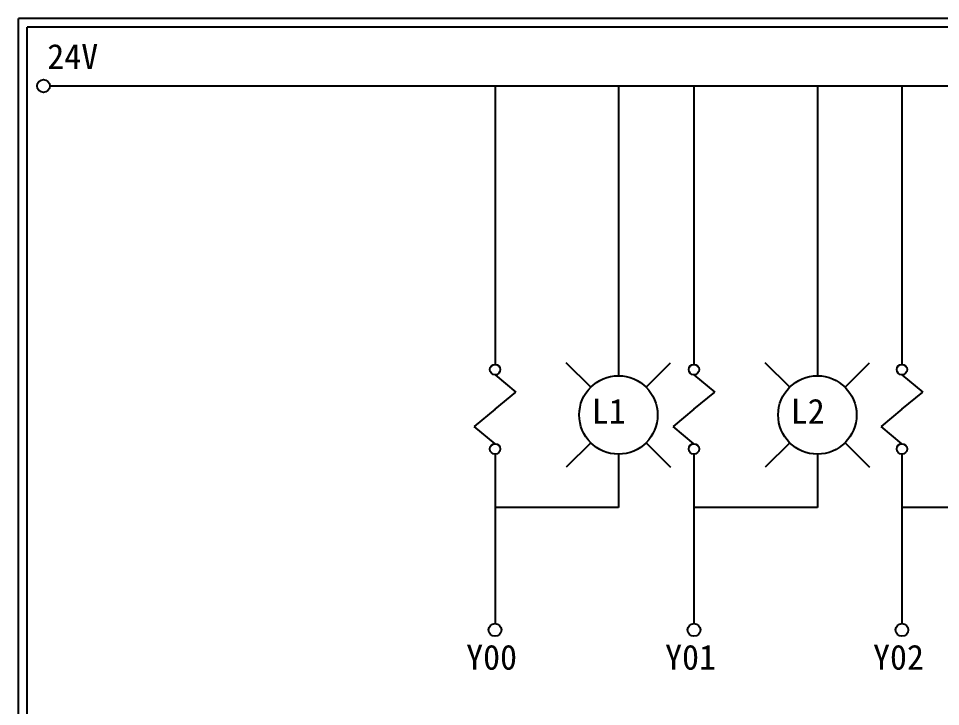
# Model space of a CAD drawing. Extents: x 926 to 1213, y 3 to 207.
# Drawn here: x 925.7 to 1058.9, y 107.6 to 207 of the extents above; entities that cross this region are included whole.
import ezdxf

# ---------------------------------------------------------------- set-up
doc = ezdxf.new("R2010")
doc.units = 0
doc.layers.add('圖框層', color=7, linetype='CONTINUOUS')
doc.layers.add('標尺寸層', color=3, linetype='CONTINUOUS')
doc.styles.add('STSL', font='kaiu.ttf')

msp = doc.modelspace()

# ---------------------------------------------------------------- linework, layer by layer
at = {"layer": '圖框層', "color": 7}
for p, q in [((1212.74, 206.97), (925.74, 206.97)), ((925.74, 3), (925.74, 206.97)), ((1211.49, 205.72), (926.99, 205.72)), ((926.99, 4.25), (926.99, 205.72))]:
    msp.add_line(p, q, dxfattribs=at)
at = {"layer": '標尺寸層', "color": 7}
for p, q in [((930.28, 197.22), (1207.88, 197.22)), ((994.57, 197.22), (994.57, 157.03)), ((1012.39, 197.22), (1012.39, 155.39)), ((1023.3, 197.22), (1023.3, 157.03)), ((1041.12, 197.22), (1041.12, 155.39)), ((1053.33, 197.22), (1053.33, 157.03)), ((1008.39, 153.73), (1004.85, 157.27)), ((1016.39, 153.73), (1019.93, 157.27)), ((1037.12, 153.73), (1033.58, 157.27)), ((1045.13, 153.73), (1048.66, 157.27)), ((994.57, 155.53), (997.57, 153.04)), ((1023.3, 155.53), (1026.3, 153.04)), ((1053.33, 155.53), (1056.33, 153.04)), ((994.57, 150.55), (997.57, 153.04)), ((1023.3, 150.55), (1026.3, 153.04)), ((1053.33, 150.55), (1056.33, 153.04)), ((994.57, 150.55), (991.56, 148.06)), ((1023.3, 150.55), (1020.3, 148.06)), ((1053.33, 150.55), (1050.32, 148.06)), ((994.57, 145.57), (991.56, 148.06)), ((1023.3, 145.57), (1020.3, 148.06)), ((1053.33, 145.57), (1050.32, 148.06)), ((1008.39, 145.73), (1004.85, 142.19)), ((1016.39, 145.73), (1019.93, 142.19)), ((1037.12, 145.73), (1033.58, 142.19)), ((1045.13, 145.73), (1048.66, 142.19)), ((994.57, 144.07), (994.57, 119.62)), ((1012.39, 144.07), (1012.39, 136.39)), ((1023.3, 144.07), (1023.3, 119.62)), ((1041.12, 144.07), (1041.12, 136.39)), ((1053.33, 144.07), (1053.33, 119.62)), ((1012.39, 136.39), (994.57, 136.39)), ((1041.12, 136.39), (1023.3, 136.39)), ((1071.15, 136.39), (1053.33, 136.39))]:
    msp.add_line(p, q, dxfattribs=at)
for centre, radius in [((929.36, 197.22), 0.92), ((994.57, 156.28), 0.751), ((1023.3, 156.28), 0.751), ((1053.33, 156.28), 0.751), ((1012.39, 149.73), 5.66), ((1041.12, 149.73), 5.66), ((994.57, 144.82), 0.751), ((1023.3, 144.82), 0.751), ((1053.33, 144.82), 0.751), ((994.57, 118.7), 0.92), ((1023.3, 118.7), 0.92), ((1053.33, 118.7), 0.92)]:
    msp.add_circle(centre, radius, dxfattribs=at)

# ---------------------------------------------------------------- texts
at = {"layer": '圖框層', "color": 4, "style": 'STSL'}
for s, p in [('24V', (929.91, 199.68)), ('L1', (1008.54, 148.47)), ('L2', (1037.28, 148.47)), ('Y00', (990.4, 112.96)), ('Y01', (1019.13, 112.96)), ('Y02', (1049.16, 112.96))]:
    msp.add_text(s, height=3.6, dxfattribs=at).set_placement(p)

doc.saveas('drawing.dxf')
